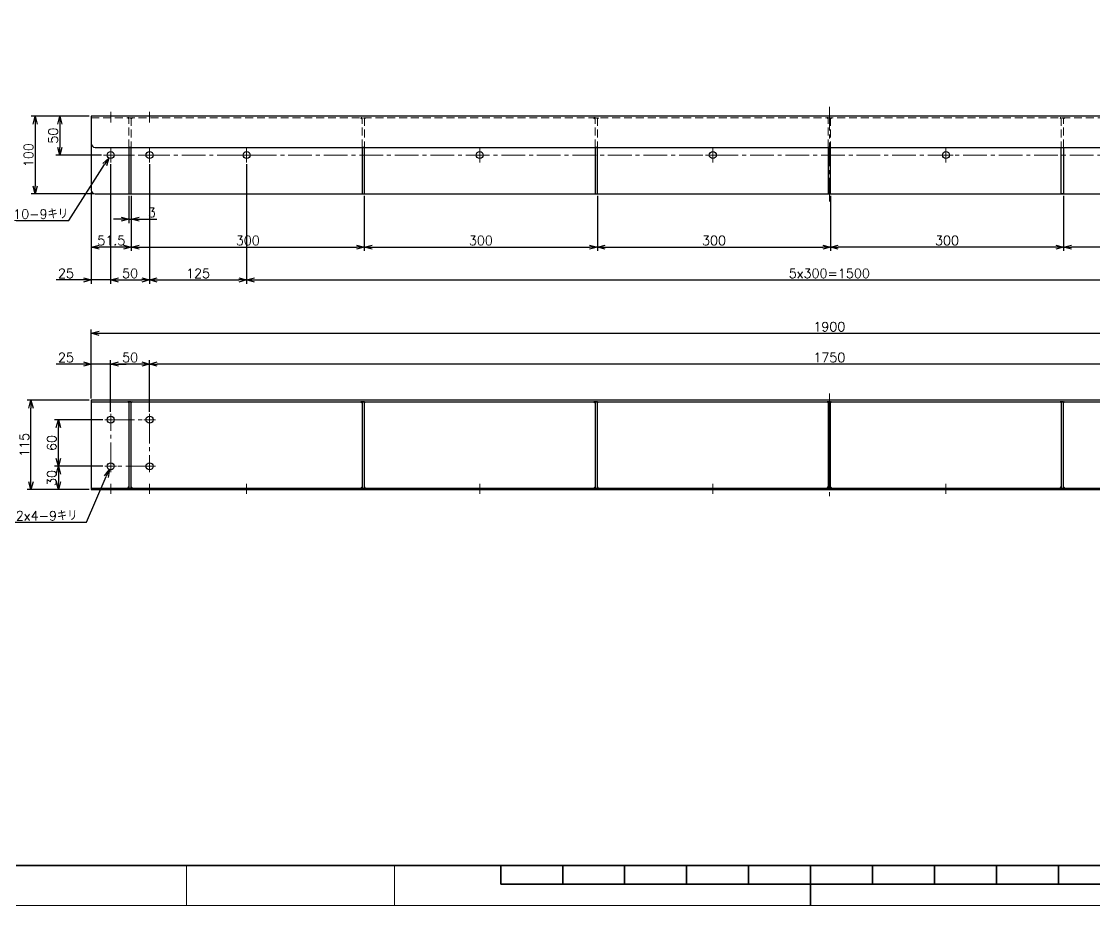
# Model space of a CAD drawing. Header units: millimetres. Extents: x 0 to 3313, y -19 to 2332.
# Drawn here: x 692 to 2074, y 0 to 1138 of the extents above; entities that cross this region are included whole.
import ezdxf
from ezdxf import colors
from ezdxf.entities.mleader import LeaderData, LeaderLine
from ezdxf.enums import TextEntityAlignment as Align
from ezdxf.math import Vec2, Vec3

# ---------------------------------------------------------------- set-up
doc = ezdxf.new("R2010")
doc.units = ezdxf.units.MM
doc.header["$LTSCALE"] = 1.6
doc.header["$PDMODE"] = 99
doc.header["$PDSIZE"] = 1
doc.linetypes.add('CENTER2', pattern=[28.575, 19.05, -3.175, 3.175, -3.175])
doc.linetypes.add('HIDDEN', pattern=[9.525, 6.35, -3.175])
for name, color, linetype, lineweight in [('04_HIDDEN', 2, 'HIDDEN', 13), ('05_CENTER', 4, 'CENTER2', 13), ('08_DIM', 3, 'Continuous', 13), ('90_FRAME', 5, 'Continuous', 35)]:
    doc.layers.add(name, color=color, linetype=linetype, lineweight=lineweight)
doc.layers.add('10_DRAFT', color=8, linetype='Continuous', lineweight=0, plot=False)
doc.layers.add('91_BLANK', color=5, linetype='Continuous', lineweight=0, plot=False)
doc.styles.add('KSS_TXT', font='txt.shx', dxfattribs={"bigfont": 'extfont2.shx'})
doc.styles.get("Standard").update_dxf_attribs({"font": 'txt.shx', "bigfont": 'extfont2.shx'})
doc.dimstyles.new('KSS_DIM', dxfattribs={"dimscale": 4, "dimtxt": 3, "dimasz": 2.5, "dimexe": 1.25, "dimexo": 0.625, "dimtad": 1, "dimdsep": 46, "dimtxsty": 'KSS_TXT', "dimblk": 'OPEN30', "dimcen": 0, "dimazin": 2, "dimtfac": 0.75, "dimtmove": 0, "dimatfit": 3, "dimldrblk": 'OPEN30', "dimfxl": 1.25, "dimtolj": 1, "dimarcsym": 0})
doc.dimstyles.new('KSS_DIM$3', dxfattribs={"dimscale": 4, "dimtxt": 3, "dimasz": 2.5, "dimexe": 1.25, "dimexo": 0.625, "dimtad": 1, "dimtih": 1, "dimtoh": 1, "dimdsep": 46, "dimtxsty": 'KSS_TXT', "dimblk": 'OPEN30', "dimcen": 0, "dimazin": 2, "dimtfac": 0.75, "dimtofl": 0, "dimtmove": 0, "dimatfit": 3, "dimldrblk": 'OPEN30', "dimfxl": 1.25, "dimtolj": 1, "dimarcsym": 0})

# ---------------------------------------------------------------- blocks, each defined once
blk = doc.blocks.new('AM_BALLOON1')
at = {"transparency": 16777216}
blk.add_circle((0, 0), 5, dxfattribs=at)
blk.add_attdef('B_NUMBER', text='', height=3, dxfattribs=at).set_placement((0, 0), align=Align.MIDDLE_CENTER)
blk = doc.blocks.new('_OPEN')
at = {"color": 0, "linetype": 'ByBlock'}
for p, q in [((-1, 0.17), (0, 0)), ((0, 0), (-1, -0.17)), ((0, 0), (-1, 0))]:
    blk.add_line(p, q, dxfattribs=at)
blk = doc.blocks.new('_Open30')
at = {"color": 0, "linetype": 'ByBlock', "lineweight": -2}
for p, q in [((-1, 0.27), (0, 0)), ((0, 0), (-1, -0.27)), ((0, 0), (-1, 0))]:
    blk.add_line(p, q, dxfattribs=at)
blk = doc.blocks.new('*D114')
at = {"layer": '08_DIM', "color": 0, "lineweight": -2, "transparency": 16777216}
for p, q in [((807.3, 635.5), (807.3, 702.1)), ((847.3, 697.1), (817.3, 697.1)), ((857.3, 635.5), (857.3, 702.1))]:
    blk.add_line(p, q, dxfattribs=at)
at = {"layer": 'Defpoints', "color": 0, "transparency": 16777216}
for p in [(807.3, 697.1), (807.3, 633), (857.3, 633)]:
    blk.add_point(p, dxfattribs=at)
at = {"layer": '08_DIM', "color": 0, "lineweight": -2, "transparency": 16777216, "xscale": 10, "yscale": 10, "zscale": 10, "rotation": 180}
blk.add_blockref('_Open30', (807.3, 697.1), dxfattribs=at)
at = {"layer": '08_DIM', "color": 0, "lineweight": -2, "transparency": 16777216, "xscale": 10, "yscale": 10, "zscale": 10}
blk.add_blockref('_Open30', (857.3, 697.1), dxfattribs=at)
at = {"layer": '08_DIM', "color": 0, "transparency": 16777216, "insert": (832.3, 705.6), "char_height": 12, "attachment_point": 5, "style": 'KSS_TXT'}
blk.add_mtext('\\A1;50', dxfattribs=at)
blk = doc.blocks.new('*D115')
at = {"layer": '08_DIM', "color": 0, "lineweight": -2, "transparency": 16777216}
for p, q in [((772.3, 697.1), (737.3, 697.1)), ((782.3, 653), (782.3, 702.1)), ((807.3, 697.1), (782.3, 697.1)), ((807.3, 635.5), (807.3, 702.1)), ((817.3, 697.1), (827.3, 697.1))]:
    blk.add_line(p, q, dxfattribs=at)
at = {"layer": 'Defpoints', "color": 0, "transparency": 16777216}
for p in [(782.3, 697.1), (782.3, 650.5), (807.3, 633)]:
    blk.add_point(p, dxfattribs=at)
at = {"layer": '08_DIM', "color": 0, "lineweight": -2, "transparency": 16777216, "xscale": 10, "yscale": 10, "zscale": 10}
blk.add_blockref('_Open30', (782.3, 697.1), dxfattribs=at)
at = {"layer": '08_DIM', "color": 0, "lineweight": -2, "transparency": 16777216, "xscale": 10, "yscale": 10, "zscale": 10, "rotation": 180}
blk.add_blockref('_Open30', (807.3, 697.1), dxfattribs=at)
at = {"layer": '08_DIM', "color": 0, "transparency": 16777216, "insert": (749.8, 705.6), "char_height": 12, "attachment_point": 5, "style": 'KSS_TXT'}
blk.add_mtext('\\A1;25', dxfattribs=at)
blk = doc.blocks.new('*D116')
at = {"layer": '08_DIM', "color": 0, "lineweight": -2, "transparency": 16777216}
for p, q in [((782.3, 653), (782.3, 741.7)), ((792.3, 736.7), (2672.3, 736.7)), ((2682.3, 653), (2682.3, 741.7))]:
    blk.add_line(p, q, dxfattribs=at)
at = {"layer": 'Defpoints', "color": 0, "transparency": 16777216}
for p in [(2682.3, 736.7), (782.3, 650.5), (2682.3, 650.5)]:
    blk.add_point(p, dxfattribs=at)
at = {"layer": '08_DIM', "color": 0, "lineweight": -2, "transparency": 16777216, "xscale": 10, "yscale": 10, "zscale": 10, "rotation": 180}
blk.add_blockref('_Open30', (782.3, 736.7), dxfattribs=at)
at = {"layer": '08_DIM', "color": 0, "lineweight": -2, "transparency": 16777216, "xscale": 10, "yscale": 10, "zscale": 10}
blk.add_blockref('_Open30', (2682.3, 736.7), dxfattribs=at)
at = {"layer": '08_DIM', "color": 0, "transparency": 16777216, "insert": (1732.3, 745.2), "char_height": 12, "attachment_point": 5, "style": 'KSS_TXT'}
blk.add_mtext('\\A1;1900', dxfattribs=at)
blk = doc.blocks.new('*D117')
at = {"layer": '08_DIM', "color": 0, "lineweight": -2, "transparency": 16777216}
for p, q in [((797.4, 565.5), (735, 565.5)), ((740, 555.5), (740, 545.5)), ((779.8, 535.5), (735, 535.5))]:
    blk.add_line(p, q, dxfattribs=at)
at = {"layer": 'Defpoints', "color": 0, "transparency": 16777216}
for p in [(799.9, 565.5), (740, 535.5), (782.3, 535.5)]:
    blk.add_point(p, dxfattribs=at)
at = {"layer": '08_DIM', "color": 0, "lineweight": -2, "transparency": 16777216, "xscale": 10, "yscale": 10, "zscale": 10}
for p, rotation in [((740, 565.5), 90), ((740, 535.5), 270)]:
    blk.add_blockref('_Open30', p, dxfattribs=dict(at, rotation=rotation))
at = {"layer": '08_DIM', "color": 0, "transparency": 16777216, "insert": (731.5, 550.5), "char_height": 12, "attachment_point": 5, "rotation": 90, "style": 'KSS_TXT'}
blk.add_mtext('\\A1;30', dxfattribs=at)
blk = doc.blocks.new('*D118')
at = {"layer": '08_DIM', "color": 0, "lineweight": -2, "transparency": 16777216}
for p, q in [((797.4, 625.5), (735, 625.5)), ((740, 575.5), (740, 615.5)), ((797.4, 565.5), (735, 565.5))]:
    blk.add_line(p, q, dxfattribs=at)
at = {"layer": 'Defpoints', "color": 0, "transparency": 16777216}
for p in [(740, 625.5), (799.9, 625.5), (799.9, 565.5)]:
    blk.add_point(p, dxfattribs=at)
at = {"layer": '08_DIM', "color": 0, "lineweight": -2, "transparency": 16777216, "xscale": 10, "yscale": 10, "zscale": 10}
for p, rotation in [((740, 625.5), 90), ((740, 565.5), 270)]:
    blk.add_blockref('_Open30', p, dxfattribs=dict(at, rotation=rotation))
at = {"layer": '08_DIM', "color": 0, "transparency": 16777216, "insert": (731.5, 595.5), "char_height": 12, "attachment_point": 5, "rotation": 90, "style": 'KSS_TXT'}
blk.add_mtext('\\A1;60', dxfattribs=at)
blk = doc.blocks.new('*D119')
at = {"layer": '08_DIM', "color": 0, "lineweight": -2, "transparency": 16777216}
for p, q in [((830.8, 913.6), (830.8, 878.7)), ((833.8, 913.6), (833.8, 878.7)), ((820.8, 883.7), (810.8, 883.7)), ((830.8, 883.7), (833.8, 883.7)), ((843.8, 883.7), (866.8, 883.7))]:
    blk.add_line(p, q, dxfattribs=at)
at = {"layer": 'Defpoints', "color": 0, "transparency": 16777216}
for p in [(830.8, 916.1), (833.8, 916.1), (833.8, 883.7)]:
    blk.add_point(p, dxfattribs=at)
at = {"layer": '08_DIM', "color": 0, "lineweight": -2, "transparency": 16777216, "xscale": 10, "yscale": 10, "zscale": 10}
blk.add_blockref('_Open30', (830.8, 883.7), dxfattribs=at)
at = {"layer": '08_DIM', "color": 0, "lineweight": -2, "transparency": 16777216, "xscale": 10, "yscale": 10, "zscale": 10, "rotation": 180}
blk.add_blockref('_Open30', (833.8, 883.7), dxfattribs=at)
at = {"layer": '08_DIM', "color": 0, "transparency": 16777216, "insert": (860.3, 892.2), "char_height": 12, "attachment_point": 5, "style": 'KSS_TXT'}
blk.add_mtext('\\A1;3', dxfattribs=at)
blk = doc.blocks.new('*D120')
at = {"layer": '08_DIM', "color": 0, "lineweight": -2, "transparency": 16777216}
for p, q in [((782.3, 918.6), (782.3, 842.7)), ((833.8, 913.6), (833.8, 842.7)), ((823.8, 847.7), (792.3, 847.7))]:
    blk.add_line(p, q, dxfattribs=at)
at = {"layer": 'Defpoints', "color": 0, "transparency": 16777216}
for p in [(782.3, 921.1), (833.8, 916.1), (782.3, 847.7)]:
    blk.add_point(p, dxfattribs=at)
at = {"layer": '08_DIM', "color": 0, "lineweight": -2, "transparency": 16777216, "xscale": 10, "yscale": 10, "zscale": 10, "rotation": 180}
blk.add_blockref('_Open30', (782.3, 847.7), dxfattribs=at)
at = {"layer": '08_DIM', "color": 0, "lineweight": -2, "transparency": 16777216, "xscale": 10, "yscale": 10, "zscale": 10}
blk.add_blockref('_Open30', (833.8, 847.7), dxfattribs=at)
at = {"layer": '08_DIM', "color": 0, "transparency": 16777216, "insert": (808.1, 856.2), "char_height": 12, "attachment_point": 5, "style": 'KSS_TXT'}
blk.add_mtext('\\A1;51.5', dxfattribs=at)
blk = doc.blocks.new('*D121')
at = {"layer": '08_DIM', "color": 0, "lineweight": -2, "transparency": 16777216}
for p, q in [((833.8, 913.6), (833.8, 842.7)), ((1133.8, 913.6), (1133.8, 842.7)), ((843.8, 847.7), (1123.8, 847.7))]:
    blk.add_line(p, q, dxfattribs=at)
at = {"layer": 'Defpoints', "color": 0, "transparency": 16777216}
for p in [(833.8, 916.1), (1133.8, 916.1), (1133.8, 847.7)]:
    blk.add_point(p, dxfattribs=at)
at = {"layer": '08_DIM', "color": 0, "lineweight": -2, "transparency": 16777216, "xscale": 10, "yscale": 10, "zscale": 10, "rotation": 180}
blk.add_blockref('_Open30', (833.8, 847.7), dxfattribs=at)
at = {"layer": '08_DIM', "color": 0, "lineweight": -2, "transparency": 16777216, "xscale": 10, "yscale": 10, "zscale": 10}
blk.add_blockref('_Open30', (1133.8, 847.7), dxfattribs=at)
at = {"layer": '08_DIM', "color": 0, "transparency": 16777216, "insert": (983.8, 856.2), "char_height": 12, "attachment_point": 5, "style": 'KSS_TXT'}
blk.add_mtext('\\A1;300', dxfattribs=at)
blk = doc.blocks.new('*D122')
at = {"layer": '08_DIM', "color": 0, "lineweight": -2, "transparency": 16777216}
for p, q in [((1133.8, 913.6), (1133.8, 842.7)), ((1433.8, 913.6), (1433.8, 842.7)), ((1143.8, 847.7), (1423.8, 847.7))]:
    blk.add_line(p, q, dxfattribs=at)
at = {"layer": 'Defpoints', "color": 0, "transparency": 16777216}
for p in [(1133.8, 916.1), (1433.8, 916.1), (1433.8, 847.7)]:
    blk.add_point(p, dxfattribs=at)
at = {"layer": '08_DIM', "color": 0, "lineweight": -2, "transparency": 16777216, "xscale": 10, "yscale": 10, "zscale": 10, "rotation": 180}
blk.add_blockref('_Open30', (1133.8, 847.7), dxfattribs=at)
at = {"layer": '08_DIM', "color": 0, "lineweight": -2, "transparency": 16777216, "xscale": 10, "yscale": 10, "zscale": 10}
blk.add_blockref('_Open30', (1433.8, 847.7), dxfattribs=at)
at = {"layer": '08_DIM', "color": 0, "transparency": 16777216, "insert": (1283.8, 856.2), "char_height": 12, "attachment_point": 5, "style": 'KSS_TXT'}
blk.add_mtext('\\A1;300', dxfattribs=at)
blk = doc.blocks.new('*D123')
at = {"layer": '08_DIM', "color": 0, "lineweight": -2, "transparency": 16777216}
for p, q in [((1433.8, 913.6), (1433.8, 842.7)), ((1733.8, 913.6), (1733.8, 842.7)), ((1443.8, 847.7), (1723.8, 847.7))]:
    blk.add_line(p, q, dxfattribs=at)
at = {"layer": 'Defpoints', "color": 0, "transparency": 16777216}
for p in [(1433.8, 916.1), (1733.8, 916.1), (1733.8, 847.7)]:
    blk.add_point(p, dxfattribs=at)
at = {"layer": '08_DIM', "color": 0, "lineweight": -2, "transparency": 16777216, "xscale": 10, "yscale": 10, "zscale": 10, "rotation": 180}
blk.add_blockref('_Open30', (1433.8, 847.7), dxfattribs=at)
at = {"layer": '08_DIM', "color": 0, "lineweight": -2, "transparency": 16777216, "xscale": 10, "yscale": 10, "zscale": 10}
blk.add_blockref('_Open30', (1733.8, 847.7), dxfattribs=at)
at = {"layer": '08_DIM', "color": 0, "transparency": 16777216, "insert": (1583.8, 856.2), "char_height": 12, "attachment_point": 5, "style": 'KSS_TXT'}
blk.add_mtext('\\A1;300', dxfattribs=at)
blk = doc.blocks.new('*D126')
at = {"layer": '08_DIM', "color": 0, "lineweight": -2, "transparency": 16777216}
for p, q in [((2033.8, 913.6), (2033.8, 842.7)), ((2333.8, 913.6), (2333.8, 842.7)), ((2323.8, 847.7), (2043.8, 847.7))]:
    blk.add_line(p, q, dxfattribs=at)
at = {"layer": 'Defpoints', "color": 0, "transparency": 16777216}
for p in [(2033.8, 916.1), (2333.8, 916.1), (2033.8, 847.7)]:
    blk.add_point(p, dxfattribs=at)
at = {"layer": '08_DIM', "color": 0, "lineweight": -2, "transparency": 16777216, "xscale": 10, "yscale": 10, "zscale": 10, "rotation": 180}
blk.add_blockref('_Open30', (2033.8, 847.7), dxfattribs=at)
at = {"layer": '08_DIM', "color": 0, "lineweight": -2, "transparency": 16777216, "xscale": 10, "yscale": 10, "zscale": 10}
blk.add_blockref('_Open30', (2333.8, 847.7), dxfattribs=at)
at = {"layer": '08_DIM', "color": 0, "transparency": 16777216, "insert": (2183.8, 856.2), "char_height": 12, "attachment_point": 5, "style": 'KSS_TXT'}
blk.add_mtext('\\A1;300', dxfattribs=at)
blk = doc.blocks.new('*D127')
at = {"layer": '08_DIM', "color": 0, "lineweight": -2, "transparency": 16777216}
for p, q in [((1733.8, 913.6), (1733.8, 842.7)), ((2033.8, 913.6), (2033.8, 842.7)), ((2023.8, 847.7), (1743.8, 847.7))]:
    blk.add_line(p, q, dxfattribs=at)
at = {"layer": 'Defpoints', "color": 0, "transparency": 16777216}
for p in [(1733.8, 916.1), (2033.8, 916.1), (1733.8, 847.7)]:
    blk.add_point(p, dxfattribs=at)
at = {"layer": '08_DIM', "color": 0, "lineweight": -2, "transparency": 16777216, "xscale": 10, "yscale": 10, "zscale": 10, "rotation": 180}
blk.add_blockref('_Open30', (1733.8, 847.7), dxfattribs=at)
at = {"layer": '08_DIM', "color": 0, "lineweight": -2, "transparency": 16777216, "xscale": 10, "yscale": 10, "zscale": 10}
blk.add_blockref('_Open30', (2033.8, 847.7), dxfattribs=at)
at = {"layer": '08_DIM', "color": 0, "transparency": 16777216, "insert": (1883.8, 856.2), "char_height": 12, "attachment_point": 5, "style": 'KSS_TXT'}
blk.add_mtext('\\A1;300', dxfattribs=at)
blk = doc.blocks.new('*D132')
at = {"layer": '08_DIM', "color": 0, "lineweight": -2, "transparency": 16777216}
for p, q in [((776.2, 493.4), (801.6, 552.2)), ((682.1, 493.4), (776.2, 493.4))]:
    blk.add_line(p, q, dxfattribs=at)
at = {"layer": 'Defpoints', "color": 0, "transparency": 16777216}
for p in [(809.1, 569.7), (805.6, 561.4)]:
    blk.add_point(p, dxfattribs=at)
at = {"layer": '08_DIM', "color": 0, "lineweight": -2, "transparency": 16777216, "xscale": 10, "yscale": 10, "zscale": 10, "rotation": 66.65642983287823}
blk.add_blockref('_Open30', (805.6, 561.4), dxfattribs=at)
at = {"layer": '08_DIM', "color": 0, "transparency": 16777216, "insert": (724.9, 501.9), "char_height": 12, "attachment_point": 5, "style": 'KSS_TXT'}
blk.add_mtext('\\A1;2x4-9キリ', dxfattribs=at)
blk = doc.blocks.new('*D139')
at = {"layer": '08_DIM', "color": 0, "lineweight": -2, "transparency": 16777216}
for p, q in [((753.5, 881.8), (799.5, 953.9)), ((683.4, 881.8), (753.5, 881.8))]:
    blk.add_line(p, q, dxfattribs=at)
at = {"layer": 'Defpoints', "color": 0, "transparency": 16777216}
for p in [(809.8, 969.9), (804.9, 962.3)]:
    blk.add_point(p, dxfattribs=at)
at = {"layer": '08_DIM', "color": 0, "lineweight": -2, "transparency": 16777216, "xscale": 10, "yscale": 10, "zscale": 10, "rotation": 57.42964005768419}
blk.add_blockref('_Open30', (804.9, 962.3), dxfattribs=at)
at = {"layer": '08_DIM', "color": 0, "transparency": 16777216, "insert": (717.2, 890.3), "char_height": 12, "attachment_point": 5, "style": 'KSS_TXT'}
blk.add_mtext('\\A1;10-9キリ', dxfattribs=at)
blk = doc.blocks.new('*D142')
at = {"layer": '08_DIM', "color": 0, "lineweight": -2, "transparency": 16777216}
for p, q in [((779.8, 1016.1), (736.8, 1016.1)), ((741.8, 1006.1), (741.8, 976.1)), ((795.5, 966.1), (736.8, 966.1))]:
    blk.add_line(p, q, dxfattribs=at)
at = {"layer": 'Defpoints', "color": 0, "transparency": 16777216}
for p in [(782.3, 1016.1), (741.8, 966.1), (798, 966.1)]:
    blk.add_point(p, dxfattribs=at)
at = {"layer": '08_DIM', "color": 0, "lineweight": -2, "transparency": 16777216, "xscale": 10, "yscale": 10, "zscale": 10}
for p, rotation in [((741.8, 1016.1), 90), ((741.8, 966.1), 270)]:
    blk.add_blockref('_Open30', p, dxfattribs=dict(at, rotation=rotation))
at = {"layer": '08_DIM', "color": 0, "transparency": 16777216, "insert": (733.3, 991.1), "char_height": 12, "attachment_point": 5, "rotation": 90, "style": 'KSS_TXT'}
blk.add_mtext('\\A1;50', dxfattribs=at)
blk = doc.blocks.new('*D143')
at = {"layer": '08_DIM', "color": 0, "lineweight": -2, "transparency": 16777216}
for p, q in [((779.8, 650.5), (699.7, 650.5)), ((704.7, 545.5), (704.7, 640.5)), ((779.8, 535.5), (699.7, 535.5))]:
    blk.add_line(p, q, dxfattribs=at)
at = {"layer": 'Defpoints', "color": 0, "transparency": 16777216}
for p in [(704.7, 650.5), (782.3, 650.5), (782.3, 535.5)]:
    blk.add_point(p, dxfattribs=at)
at = {"layer": '08_DIM', "color": 0, "lineweight": -2, "transparency": 16777216, "xscale": 10, "yscale": 10, "zscale": 10}
for p, rotation in [((704.7, 650.5), 90), ((704.7, 535.5), 270)]:
    blk.add_blockref('_Open30', p, dxfattribs=dict(at, rotation=rotation))
at = {"layer": '08_DIM', "color": 0, "transparency": 16777216, "insert": (696.2, 593), "char_height": 12, "attachment_point": 5, "rotation": 90, "style": 'KSS_TXT'}
blk.add_mtext('\\A1;115', dxfattribs=at)
blk = doc.blocks.new('*D144')
at = {"layer": '08_DIM', "color": 0, "lineweight": -2, "transparency": 16777216}
for p, q in [((779.8, 1016.1), (705.1, 1016.1)), ((710.1, 1006.1), (710.1, 926.1)), ((784.8, 916.1), (705.1, 916.1))]:
    blk.add_line(p, q, dxfattribs=at)
at = {"layer": 'Defpoints', "color": 0, "transparency": 16777216}
for p in [(782.3, 1016.1), (710.1, 916.1), (787.3, 916.1)]:
    blk.add_point(p, dxfattribs=at)
at = {"layer": '08_DIM', "color": 0, "lineweight": -2, "transparency": 16777216, "xscale": 10, "yscale": 10, "zscale": 10}
for p, rotation in [((710.1, 1016.1), 90), ((710.1, 916.1), 270)]:
    blk.add_blockref('_Open30', p, dxfattribs=dict(at, rotation=rotation))
at = {"layer": '08_DIM', "color": 0, "transparency": 16777216, "insert": (701.6, 966.1), "char_height": 12, "attachment_point": 5, "rotation": 90, "style": 'KSS_TXT'}
blk.add_mtext('\\A1;100', dxfattribs=at)
blk = doc.blocks.new('*D147')
at = {"layer": '08_DIM', "color": 0, "lineweight": -2, "transparency": 16777216}
for p, q in [((807.3, 954.3), (807.3, 800.4)), ((782.3, 913.6), (782.3, 800.4)), ((772.3, 805.4), (737.3, 805.4)), ((807.3, 805.4), (782.3, 805.4)), ((817.3, 805.4), (827.3, 805.4))]:
    blk.add_line(p, q, dxfattribs=at)
at = {"layer": 'Defpoints', "color": 0, "transparency": 16777216}
for p in [(807.3, 956.8), (782.3, 916.1), (782.3, 805.4)]:
    blk.add_point(p, dxfattribs=at)
at = {"layer": '08_DIM', "color": 0, "lineweight": -2, "transparency": 16777216, "xscale": 10, "yscale": 10, "zscale": 10}
blk.add_blockref('_Open30', (782.3, 805.4), dxfattribs=at)
at = {"layer": '08_DIM', "color": 0, "lineweight": -2, "transparency": 16777216, "xscale": 10, "yscale": 10, "zscale": 10, "rotation": 180}
blk.add_blockref('_Open30', (807.3, 805.4), dxfattribs=at)
at = {"layer": '08_DIM', "color": 0, "transparency": 16777216, "insert": (749.8, 813.9), "char_height": 12, "attachment_point": 5, "style": 'KSS_TXT'}
blk.add_mtext('\\A1;25', dxfattribs=at)
blk = doc.blocks.new('*D148')
at = {"layer": '08_DIM', "color": 0, "lineweight": -2, "transparency": 16777216}
for p, q in [((807.3, 954.3), (807.3, 800.4)), ((857.3, 954.3), (857.3, 800.4)), ((817.3, 805.4), (847.3, 805.4))]:
    blk.add_line(p, q, dxfattribs=at)
at = {"layer": 'Defpoints', "color": 0, "transparency": 16777216}
for p in [(807.3, 956.8), (857.3, 956.8), (857.3, 805.4)]:
    blk.add_point(p, dxfattribs=at)
at = {"layer": '08_DIM', "color": 0, "lineweight": -2, "transparency": 16777216, "xscale": 10, "yscale": 10, "zscale": 10, "rotation": 180}
blk.add_blockref('_Open30', (807.3, 805.4), dxfattribs=at)
at = {"layer": '08_DIM', "color": 0, "lineweight": -2, "transparency": 16777216, "xscale": 10, "yscale": 10, "zscale": 10}
blk.add_blockref('_Open30', (857.3, 805.4), dxfattribs=at)
at = {"layer": '08_DIM', "color": 0, "transparency": 16777216, "insert": (832.3, 813.9), "char_height": 12, "attachment_point": 5, "style": 'KSS_TXT'}
blk.add_mtext('\\A1;50', dxfattribs=at)
blk = doc.blocks.new('*D149')
at = {"layer": '08_DIM', "color": 0, "lineweight": -2, "transparency": 16777216}
for p, q in [((857.3, 954.3), (857.3, 800.4)), ((982.3, 954.3), (982.3, 800.4)), ((867.3, 805.4), (972.3, 805.4))]:
    blk.add_line(p, q, dxfattribs=at)
at = {"layer": 'Defpoints', "color": 0, "transparency": 16777216}
for p in [(857.3, 956.8), (982.3, 956.8), (982.3, 805.4)]:
    blk.add_point(p, dxfattribs=at)
at = {"layer": '08_DIM', "color": 0, "lineweight": -2, "transparency": 16777216, "xscale": 10, "yscale": 10, "zscale": 10, "rotation": 180}
blk.add_blockref('_Open30', (857.3, 805.4), dxfattribs=at)
at = {"layer": '08_DIM', "color": 0, "lineweight": -2, "transparency": 16777216, "xscale": 10, "yscale": 10, "zscale": 10}
blk.add_blockref('_Open30', (982.3, 805.4), dxfattribs=at)
at = {"layer": '08_DIM', "color": 0, "transparency": 16777216, "insert": (919.8, 813.9), "char_height": 12, "attachment_point": 5, "style": 'KSS_TXT'}
blk.add_mtext('\\A1;125', dxfattribs=at)
blk = doc.blocks.new('*D150')
at = {"layer": '08_DIM', "color": 0, "lineweight": -2, "transparency": 16777216}
for p, q in [((982.3, 954.3), (982.3, 800.4)), ((2482.3, 954.3), (2482.3, 800.4)), ((992.3, 805.4), (2472.3, 805.4))]:
    blk.add_line(p, q, dxfattribs=at)
at = {"layer": 'Defpoints', "color": 0, "transparency": 16777216}
for p in [(982.3, 956.8), (2482.3, 956.8), (2482.3, 805.4)]:
    blk.add_point(p, dxfattribs=at)
at = {"layer": '08_DIM', "color": 0, "lineweight": -2, "transparency": 16777216, "xscale": 10, "yscale": 10, "zscale": 10, "rotation": 180}
blk.add_blockref('_Open30', (982.3, 805.4), dxfattribs=at)
at = {"layer": '08_DIM', "color": 0, "lineweight": -2, "transparency": 16777216, "xscale": 10, "yscale": 10, "zscale": 10}
blk.add_blockref('_Open30', (2482.3, 805.4), dxfattribs=at)
at = {"layer": '08_DIM', "color": 0, "transparency": 16777216, "insert": (1732.3, 813.9), "char_height": 12, "attachment_point": 5, "style": 'KSS_TXT'}
blk.add_mtext('\\A1;5x300=1500', dxfattribs=at)
blk = doc.blocks.new('*D154')
at = {"layer": '08_DIM', "color": 0, "lineweight": -2, "transparency": 16777216}
for p, q in [((857.3, 635.5), (857.3, 702.1)), ((2597.3, 697.1), (867.3, 697.1)), ((2607.3, 635.5), (2607.3, 702.1))]:
    blk.add_line(p, q, dxfattribs=at)
at = {"layer": 'Defpoints', "color": 0, "transparency": 16777216}
for p in [(857.3, 697.1), (857.3, 633), (2607.3, 633)]:
    blk.add_point(p, dxfattribs=at)
at = {"layer": '08_DIM', "color": 0, "lineweight": -2, "transparency": 16777216, "xscale": 10, "yscale": 10, "zscale": 10, "rotation": 180}
blk.add_blockref('_Open30', (857.3, 697.1), dxfattribs=at)
at = {"layer": '08_DIM', "color": 0, "lineweight": -2, "transparency": 16777216, "xscale": 10, "yscale": 10, "zscale": 10}
blk.add_blockref('_Open30', (2607.3, 697.1), dxfattribs=at)
at = {"layer": '08_DIM', "color": 0, "transparency": 16777216, "insert": (1732.3, 705.6), "char_height": 12, "attachment_point": 5, "style": 'KSS_TXT'}
blk.add_mtext('\\A1;1750', dxfattribs=at)

msp = doc.modelspace()

# ---------------------------------------------------------------- linework, layer by layer
at = {"color": 0}
for p, q in [((787.346, 976.142), (2677.346, 976.142)), ((782.346, 648.53), (2682.346, 648.53)), ((782.346, 537.53), (2682.346, 537.53))]:
    msp.add_line(p, q, dxfattribs=at)
msp.add_lwpolyline([(787.346, 916.142), (2677.346, 916.142, 0.41421356), (2682.346, 921.142), (2682.346, 1016.142), (782.346, 1016.142), (782.346, 921.142, 0.41421356)], format="xyb", close=True, dxfattribs=at)
at = {"color": 3}
for points in [[(830.846, 1014.142), (829.346, 1014.142), (829.346, 1014.142), (830.846, 1012.642)], [(833.846, 1014.142), (835.346, 1014.142), (835.346, 1014.142), (833.846, 1012.642)], [(1130.846, 1014.142), (1129.346, 1014.142), (1129.346, 1014.142), (1130.846, 1012.642)], [(1133.846, 1014.142), (1135.346, 1014.142), (1135.346, 1014.142), (1133.846, 1012.642)], [(1430.846, 1014.142), (1429.346, 1014.142), (1429.346, 1014.142), (1430.846, 1012.642)], [(1433.846, 1014.142), (1435.346, 1014.142), (1435.346, 1014.142), (1433.846, 1012.642)], [(1730.846, 1014.142), (1729.346, 1014.142), (1729.346, 1014.142), (1730.846, 1012.642)], [(1733.846, 1014.142), (1735.346, 1014.142), (1735.346, 1014.142), (1733.846, 1012.642)], [(2030.846, 1014.142), (2029.346, 1014.142), (2029.346, 1014.142), (2030.846, 1012.642)], [(2033.846, 1014.142), (2035.346, 1014.142), (2035.346, 1014.142), (2033.846, 1012.642)], [(830.846, 648.53), (829.346, 648.53), (829.346, 648.53), (830.846, 647.03)], [(833.846, 648.53), (835.346, 648.53), (835.346, 648.53), (833.846, 647.03)], [(1130.846, 648.53), (1129.346, 648.53), (1129.346, 648.53), (1130.846, 647.03)], [(1133.846, 648.53), (1135.346, 648.53), (1135.346, 648.53), (1133.846, 647.03)], [(1430.846, 648.53), (1429.346, 648.53), (1429.346, 648.53), (1430.846, 647.03)], [(1433.846, 648.53), (1435.346, 648.53), (1435.346, 648.53), (1433.846, 647.03)], [(1730.846, 648.53), (1729.346, 648.53), (1729.346, 648.53), (1730.846, 647.03)], [(1733.846, 648.53), (1735.346, 648.53), (1735.346, 648.53), (1733.846, 647.03)], [(2030.846, 648.53), (2029.346, 648.53), (2029.346, 648.53), (2030.846, 647.03)], [(2033.846, 648.53), (2035.346, 648.53), (2035.346, 648.53), (2033.846, 647.03)], [(830.846, 537.53), (829.346, 537.53), (829.346, 537.53), (830.846, 539.03)], [(833.846, 537.53), (835.346, 537.53), (835.346, 537.53), (833.846, 539.03)], [(1130.846, 537.53), (1129.346, 537.53), (1129.346, 537.53), (1130.846, 539.03)], [(1133.846, 537.53), (1135.346, 537.53), (1135.346, 537.53), (1133.846, 539.03)], [(1430.846, 537.53), (1429.346, 537.53), (1429.346, 537.53), (1430.846, 539.03)], [(1433.846, 537.53), (1435.346, 537.53), (1435.346, 537.53), (1433.846, 539.03)], [(1730.846, 537.53), (1729.346, 537.53), (1729.346, 537.53), (1730.846, 539.03)], [(1733.846, 537.53), (1735.346, 537.53), (1735.346, 537.53), (1733.846, 539.03)], [(2030.846, 537.53), (2029.346, 537.53), (2029.346, 537.53), (2030.846, 539.03)], [(2033.846, 537.53), (2035.346, 537.53), (2035.346, 537.53), (2033.846, 539.03)]]:
    msp.add_lwpolyline(points, close=True, dxfattribs=at)
at = {"color": 0}
for points in [[(833.846, 976.142), (830.846, 976.142), (830.846, 916.142), (833.846, 916.142)], [(1133.846, 976.142), (1130.846, 976.142), (1130.846, 916.142), (1133.846, 916.142)], [(1433.846, 976.142), (1430.846, 976.142), (1430.846, 916.142), (1433.846, 916.142)], [(1733.846, 976.142), (1730.846, 976.142), (1730.846, 916.142), (1733.846, 916.142)], [(2030.846, 976.142), (2033.846, 976.142), (2033.846, 916.142), (2030.846, 916.142)], [(782.346, 535.53), (2682.346, 535.53), (2682.346, 650.53), (782.346, 650.53)], [(833.846, 648.53), (830.846, 648.53), (830.846, 537.53), (833.846, 537.53)], [(1133.846, 648.53), (1130.846, 648.53), (1130.846, 537.53), (1133.846, 537.53)], [(1433.846, 648.53), (1430.846, 648.53), (1430.846, 537.53), (1433.846, 537.53)], [(1733.846, 648.53), (1730.846, 648.53), (1730.846, 537.53), (1733.846, 537.53)], [(2033.846, 648.53), (2030.846, 648.53), (2030.846, 537.53), (2033.846, 537.53)]]:
    msp.add_lwpolyline(points, close=True, dxfattribs=at)
for centre in [(807.346, 966.142), (857.346, 966.142), (982.346, 966.142), (1282.346, 966.142), (1582.346, 966.142), (1882.346, 966.142), (807.346, 625.53), (857.346, 625.53), (807.346, 565.53), (857.346, 565.53)]:
    msp.add_circle(centre, 4.5, dxfattribs=at)
msp.add_arc((787.346, 981.142), 5, 180, 270, dxfattribs=at)
at = {"layer": '04_HIDDEN'}
for p, q in [((782.346, 1014.142), (2682.346, 1014.142)), ((830.846, 976.142), (830.846, 1014.142)), ((833.846, 1014.142), (833.846, 976.142)), ((1130.846, 976.142), (1130.846, 1014.142)), ((1133.846, 1014.142), (1133.846, 976.142)), ((1430.846, 976.142), (1430.846, 1014.142)), ((1433.846, 1014.142), (1433.846, 976.142)), ((1730.846, 976.142), (1730.846, 1014.142)), ((1733.846, 1014.142), (1733.846, 976.142)), ((2030.846, 1014.142), (2030.846, 976.142)), ((2033.846, 976.142), (2033.846, 1014.142))]:
    msp.add_line(p, q, dxfattribs=at)
at = {"layer": '05_CENTER'}
for p, q in [((1732.346, 1028.14), (1732.346, 904.588)), ((807.346, 1021.941), (807.346, 1008.251)), ((857.346, 1021.941), (857.346, 1008.251)), ((807.346, 956.801), (807.346, 975.483)), ((857.346, 956.801), (857.346, 975.483)), ((982.346, 956.801), (982.346, 975.483)), ((1282.346, 956.801), (1282.346, 975.483)), ((1582.346, 956.801), (1582.346, 975.483)), ((1882.346, 956.801), (1882.346, 975.483)), ((816.687, 966.142), (798.005, 966.142)), ((807.346, 966.142), (2657.346, 966.142)), ((866.687, 966.142), (848.005, 966.142)), ((991.687, 966.142), (973.005, 966.142)), ((1291.687, 966.142), (1273.005, 966.142)), ((1591.687, 966.142), (1573.005, 966.142)), ((1873.005, 966.142), (1891.687, 966.142)), ((1732.346, 659.081), (1732.346, 524.463)), ((814.832, 625.53), (799.86, 625.53)), ((807.346, 618.044), (807.346, 633.016)), ((864.832, 625.53), (849.86, 625.53)), ((857.346, 618.044), (857.346, 633.016)), ((807.346, 558.044), (807.346, 573.016)), ((857.346, 558.044), (857.346, 573.016)), ((814.832, 565.53), (799.86, 565.53)), ((864.832, 565.53), (849.86, 565.53)), ((807.346, 529.924), (807.346, 543.138)), ((857.346, 529.924), (857.346, 543.138)), ((982.346, 529.924), (982.346, 543.138)), ((1282.346, 529.924), (1282.346, 543.138)), ((1582.346, 529.924), (1582.346, 543.138)), ((1882.346, 529.924), (1882.346, 543.138))]:
    msp.add_line(p, q, dxfattribs=at)
msp.add_lwpolyline([(807.346, 625.53), (857.346, 625.53), (857.346, 565.53), (807.346, 565.53)], close=True, dxfattribs=at)
at = {"layer": '10_DRAFT'}
msp.add_line((1732.346, 535.53), (1732.346, 650.53), dxfattribs=at)
at = {"layer": '90_FRAME', "color": 4, "lineweight": 13}
for p, q in [((904.969, 0), (904.969, 51.616)), ((1172.702, 0), (1172.702, 51.616))]:
    msp.add_line(p, q, dxfattribs=at)
at = {"layer": '90_FRAME'}
for p, q in [((1309.341, 27.686), (1309.341, 51.616)), ((1389.107, 27.686), (1389.107, 51.616)), ((1468.873, 27.686), (1468.873, 51.616)), ((1548.638, 27.686), (1548.638, 51.616)), ((1628.404, 27.686), (1628.404, 51.616)), ((1708.17, 0), (1708.17, 51.616)), ((1787.935, 27.686), (1787.935, 51.616)), ((1867.701, 27.686), (1867.701, 51.616)), ((1947.467, 27.686), (1947.467, 51.616)), ((2027.233, 27.686), (2027.233, 51.616)), ((1309.341, 27.686), (2106.998, 27.686))]:
    msp.add_line(p, q, dxfattribs=at)
msp.add_lwpolyline([(155.384, 51.616), (3260.956, 51.616), (3260.956, 2271.831), (155.384, 2271.831)], close=True, dxfattribs=at)
at = {"layer": '91_BLANK'}
msp.add_lwpolyline([(0, 0), (3312.803, 0), (3312.803, 2331.679), (0, 2331.679)], close=True, dxfattribs=at)

# ---------------------------------------------------------------- dimensions: what is measured, and where the dimension line sits
at = {"layer": '08_DIM'}
for base, p1, p2, angle, picture, middle in [((710.135, 916.142), (782.346, 1016.142), (787.346, 916.142), 90, '*D144', (701.635, 966.142)), ((741.77, 966.142), (782.346, 1016.142), (798.005, 966.142), 90, '*D142', (733.27, 991.142)), ((1733.846, 847.693), (2033.846, 916.142), (1733.846, 916.142), 180, '*D127', (1883.846, 856.193)), ((2033.846, 847.693), (2333.846, 916.142), (2033.846, 916.142), 180, '*D126', (2183.846, 856.193)), ((857.346, 697.058), (2607.346, 633.016), (857.346, 633.016), 180, '*D154', (1732.346, 705.558)), ((704.722, 650.53), (782.346, 535.53), (782.346, 650.53), 90, '*D143', (696.222, 593.03)), ((739.982, 625.53), (799.86, 565.53), (799.86, 625.53), 90, '*D118', (731.482, 595.53)), ((739.982, 535.53), (799.86, 565.53), (782.346, 535.53), 90, '*D117', (731.482, 550.53))]:
    dim = msp.add_linear_dim(base=base, p1=p1, p2=p2, angle=angle, dimstyle='KSS_DIM', override={"dimarcsym": 1}, dxfattribs=at)
    dim.commit()
    dim.dimension.update_dxf_attribs({"geometry": picture, "text_midpoint": middle})
for p1, p2, text, picture, middle in [((809.768, 969.934), (804.923, 962.35), '10-<>キリ', '*D139', (717.183, 881.823)), ((809.129, 569.662), (805.563, 561.398), '2x4-<>キリ', '*D132', (724.93, 493.431))]:
    dim = msp.add_diameter_dim_2p(p1=p1, p2=p2, text=text, dimstyle='KSS_DIM$3', override={"dimpost": '<>', "dimtix": 1, "dimarcsym": 1}, dxfattribs=at)
    dim.commit()
    dim.dimension.update_dxf_attribs({"geometry": picture, "text_midpoint": middle, "dimtype": 163})
for base, p1, p2, picture, middle in [((782.346, 805.432), (807.346, 956.801), (782.346, 916.142), '*D147', (749.846, 813.932)), ((857.346, 805.432), (807.346, 956.801), (857.346, 956.801), '*D148', (832.346, 813.932)), ((982.346, 805.432), (857.346, 956.801), (982.346, 956.801), '*D149', (919.846, 813.932)), ((782.346, 847.693), (833.846, 916.142), (782.346, 921.142), '*D120', (808.096, 856.193)), ((833.846, 883.682), (830.846, 916.142), (833.846, 916.142), '*D119', (860.346, 892.182)), ((1133.846, 847.693), (833.846, 916.142), (1133.846, 916.142), '*D121', (983.846, 856.193)), ((1433.846, 847.693), (1133.846, 916.142), (1433.846, 916.142), '*D122', (1283.846, 856.193)), ((1733.846, 847.693), (1433.846, 916.142), (1733.846, 916.142), '*D123', (1583.846, 856.193)), ((2682.346, 736.727), (782.346, 650.53), (2682.346, 650.53), '*D116', (1732.346, 745.227)), ((782.346, 697.058), (807.346, 633.016), (782.346, 650.53), '*D115', (749.846, 705.558)), ((807.346, 697.058), (857.346, 633.016), (807.346, 633.016), '*D114', (832.346, 705.558))]:
    dim = msp.add_linear_dim(base=base, p1=p1, p2=p2, dimstyle='KSS_DIM', override={"dimarcsym": 1}, dxfattribs=at)
    dim.commit()
    dim.dimension.update_dxf_attribs({"geometry": picture, "text_midpoint": middle})
dim = msp.add_linear_dim(base=(2482.346, 805.432), p1=(982.346, 956.801), p2=(2482.346, 956.801), text='5x300=<>', dimstyle='KSS_DIM', override={"dimarcsym": 1}, dxfattribs=at)
dim.commit()
dim.dimension.update_dxf_attribs({"geometry": '*D150', "text_midpoint": (1732.346, 813.932)})

# ---------------------------------------------------------------- leaders
ml = msp.add_multileader_block('Standard', dxfattribs=at)
ml.set_content('AM_BALLOON1', color=256, scale=5)
ml.set_attribute('B_NUMBER', '26', width=0)
ml.set_leader_properties(color=256, linetype='ByLayer', lineweight=-1)
ml.set_arrow_properties(name='OPEN')
ml.build(insert=Vec2(0, 0))
ml.multileader.update_dxf_attribs({"leader_type": 0, "has_dogleg": 0, "text_right_attachment_type": 6, "dogleg_length": 0, "arrow_head_size": 10, "scale": 2.5, "block_connection_type": 1})
ctx = ml.context
ctx.base_point, ctx.scale, ctx.char_height, ctx.arrow_head_size, ctx.landing_gap_size, ctx.plane_origin = Vec3(1917.471, 2012.571), 2.5, 20, 10, 10, Vec3(1917.471, 2012.571)
ctx.right_attachment, ctx.attachment_type = 6, 1
notes = []
notes.append((ctx, [(0, (0, 0, 0), (0, 0), (1, 0), 1, [])]))
ctx.block.insert = Vec3(1917.471, 2012.571)
for ctx, leaders in notes:
    for number, flags, end, landing, length, lines in leaders:
        leader = LeaderData()
        leader.index, (leader.has_last_leader_line, leader.has_dogleg_vector, leader.attachment_direction) = number, flags
        leader.last_leader_point, leader.dogleg_vector, leader.dogleg_length = Vec3(end), Vec3(landing), length
        for number, points, colour, breaks in lines:
            line = LeaderLine()
            line.index, line.vertices, line.color, line.breaks = number, Vec3.list(points), colors.encode_raw_color(colour), breaks
            leader.lines.append(line)
        ctx.leaders.append(leader)

doc.saveas('drawing.dxf')
